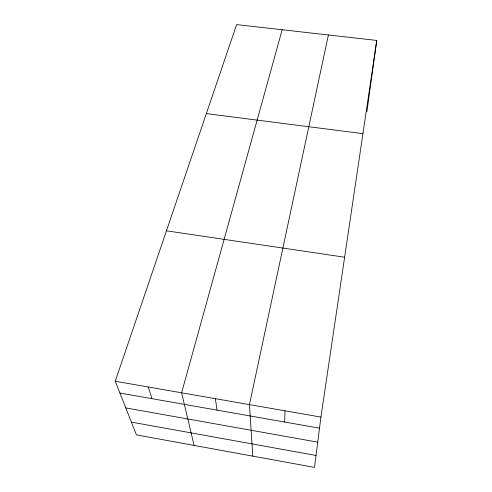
<?xml version="1.0" encoding="UTF-8"?>
<svg xmlns="http://www.w3.org/2000/svg" width="492" height="492" viewBox="0 0 492 492"><rect width="100%" height="100%" fill="white"/><g stroke="black" fill="none" stroke-linecap="round" stroke-linejoin="round"><path stroke-width="0.74" d="M284.659 422.044L284.985 410.82M376.749 40.436L320.932 417.087L314.511 467.4L136.45 434.897L115.251 381.232L236.634 24.6L376.749 40.436L366.891 111.844M328.398 34.969L249.45 404.627L252.808 456.139M282.174 29.748L181.616 392.8L194.076 445.414M206.339 113.603L362.936 133.664M166.45 230.81L344.628 257.211M115.251 381.232L320.932 417.087M119.913 393.028L319.517 428.181M125.792 407.911L317.734 442.16M131.401 422.105L316.036 455.451M148.252 386.989L151.96 398.674M215.342 398.68L217.095 410.143"/></g></svg>
